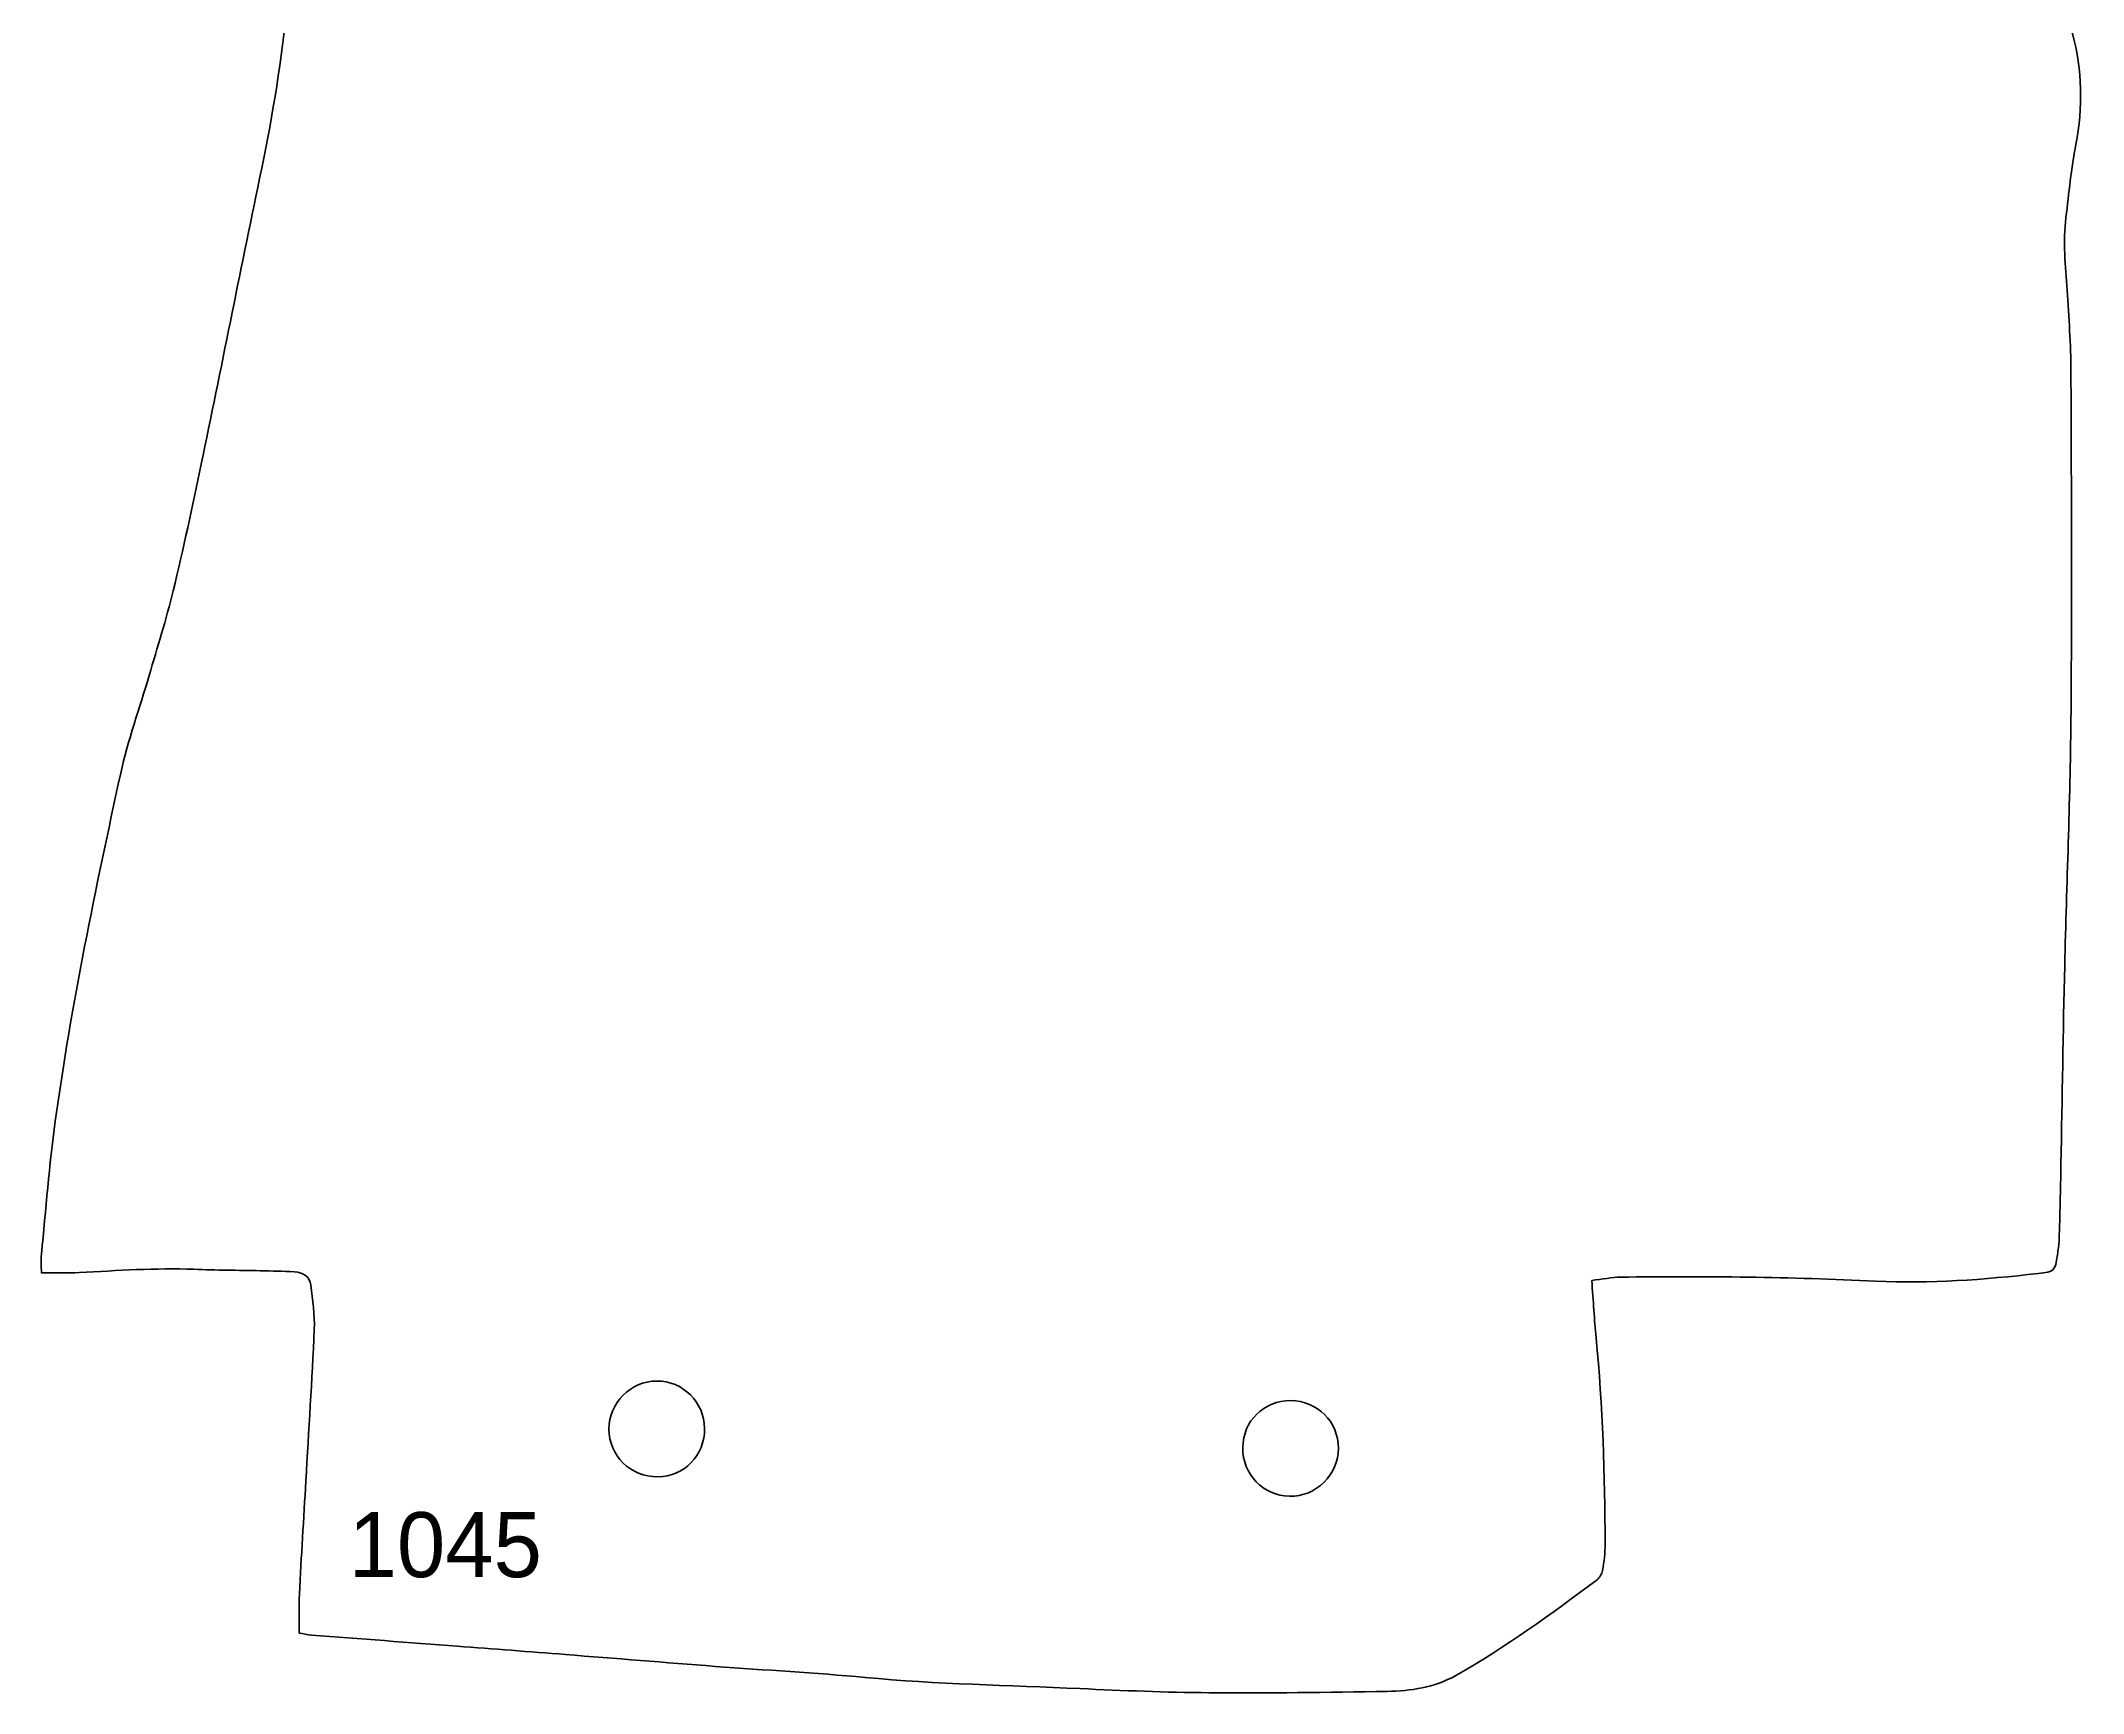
# Model space of a CAD drawing. Header units: centimetres. Extents: x 11 to 67.5, y -102.3 to -10.9.
# Drawn here: x 11 to 67.5, y -102.3 to -56.6 of the extents above; entities that cross this region are included whole.
import ezdxf

# ---------------------------------------------------------------- set-up
doc = ezdxf.new("R2010")
doc.units = ezdxf.units.CM
doc.header["$MEASUREMENT"] = 0
doc.layers.add('Слой 1', color=7, linetype='Continuous', lineweight=0)

msp = doc.modelspace()

# ---------------------------------------------------------------- linework, layer by layer
at = {"layer": 'Слой 1', "color": 18, "lineweight": 35, "true_color": 0x000000}
for points, knots in [([(53.943, -90.907), (53.987, -91.486), (54.015, -91.989), (54.064, -92.49), (54.249, -94.388), (54.305, -96.291), (54.315, -98.196), (54.316, -98.441), (54.283, -98.689), (54.243, -98.931), (54.227, -99.024), (54.164, -99.131), (54.089, -99.187), (52.828, -100.131), (51.554, -101.057), (50.18, -101.837), (49.584, -102.175), (48.934, -102.263), (48.278, -102.276), (46.633, -102.311), (44.987, -102.325), (43.342, -102.314), (42.155, -102.305), (40.968, -102.255), (39.781, -102.2), (37.797, -102.108), (35.81, -102.077), (33.83, -101.892), (32.45, -101.764), (31.064, -101.689), (29.681, -101.584), (28.298, -101.479), (26.916, -101.366), (25.534, -101.257), (24.538, -101.179), (23.541, -101.102), (22.545, -101.026), (21.197, -100.924), (19.849, -100.823), (18.502, -100.719), (18.388, -100.711), (18.276, -100.683), (18.166, -100.664), (18.166, -100.29), (18.152, -99.939), (18.169, -99.589), (18.222, -98.544), (18.287, -97.5), (18.347, -96.456), (18.427, -95.059), (18.52, -93.663), (18.58, -92.266), (18.598, -91.859), (18.533, -91.446), (18.483, -91.039), (18.455, -90.809), (18.298, -90.688), (18.035, -90.67), (17.719, -90.648), (17.401, -90.645), (17.083, -90.638), (16.472, -90.625), (15.86, -90.623), (15.249, -90.599), (14.19, -90.558), (13.134, -90.633), (12.078, -90.69), (11.741, -90.708), (11.402, -90.693), (11.027, -90.693), (11.027, -90.524), (11.012, -90.35), (11.029, -90.18), (11.151, -88.952), (11.245, -87.72), (11.413, -86.499), (11.858, -83.262), (12.527, -80.064), (13.222, -76.874), (13.422, -75.958), (13.746, -75.07), (14.01, -74.168), (14.237, -73.39), (14.484, -72.617), (14.675, -71.83), (14.957, -70.666), (15.21, -69.496), (15.453, -68.323), (15.998, -65.689), (16.519, -63.05), (17.069, -60.418), (17.384, -58.91), (17.644, -57.395), (17.808, -55.864), (17.866, -55.327), (17.962, -54.793), (18.008, -54.255), (18.089, -53.307), (18.147, -52.357), (18.21, -51.407), (18.351, -49.305), (18.335, -47.198), (18.269, -45.096), (18.198, -42.803), (18.206, -40.511), (18.211, -38.219), (18.212, -37.676), (18.152, -37.143), (18.028, -36.612), (17.738, -35.361), (17.6, -34.09), (17.532, -32.808), (17.453, -31.341), (17.363, -29.874), (17.243, -28.41), (17.025, -25.748), (17.02, -23.079), (16.937, -20.413), (16.896, -19.086), (16.778, -17.761), (16.7, -16.435), (16.658, -15.719), (16.626, -15.003), (16.592, -14.287), (16.586, -14.171), (16.591, -14.056), (16.591, -13.909), (16.917, -13.865), (17.216, -13.818), (17.516, -13.786), (19.14, -13.61), (20.763, -13.435), (22.388, -13.265), (24.375, -13.058), (26.361, -12.848), (28.349, -12.657), (29.823, -12.516), (31.299, -12.394), (32.776, -12.282), (34.791, -12.129), (36.809, -11.995), (38.825, -11.851), (39.341, -11.814), (39.856, -11.764), (40.371, -11.725), (40.53, -11.713), (40.688, -11.676), (40.803, -11.867), (40.84, -11.929), (41.015, -11.923), (41.127, -11.922), (42.62, -11.906), (44.114, -11.858), (45.606, -11.878), (46.485, -11.89), (47.375, -11.942), (48.237, -12.1), (48.993, -12.239), (49.718, -12.547), (50.452, -12.792), (50.541, -12.822), (50.622, -12.916), (50.677, -13), (50.951, -13.422), (51.07, -13.897), (51.149, -14.389), (51.298, -15.312), (51.153, -16.214), (50.999, -17.12), (50.967, -17.312), (50.983, -17.514), (50.989, -17.71), (51.017, -18.625), (51.329, -19.467), (51.733, -20.263), (52.42, -21.618), (52.844, -23.057), (53.146, -24.53), (53.252, -25.049), (53.207, -25.61), (53.159, -26.145), (53.054, -27.326), (52.949, -28.511), (52.76, -29.681), (52.484, -31.385), (52.503, -33.101), (52.439, -34.814), (52.423, -35.231), (52.532, -35.653), (52.589, -36.071), (52.64, -36.444), (52.695, -36.816), (52.754, -37.187), (52.789, -37.404), (52.775, -37.574), (52.579, -37.745), (52.277, -38.011), (52.264, -38.449), (52.485, -38.776), (52.704, -39.101), (53.116, -39.229), (53.481, -39.086), (54.01, -38.88), (54.203, -38.176), (53.795, -37.778), (53.575, -37.563), (53.59, -37.384), (53.63, -37.128), (53.763, -36.282), (53.901, -35.434), (53.976, -34.581), (54.074, -33.455), (54.266, -32.345), (54.454, -31.233), (54.858, -28.835), (55.292, -26.442), (55.665, -24.039), (56.081, -21.358), (56.439, -18.668), (56.83, -15.983), (57.06, -14.402), (57.302, -12.823), (57.541, -11.243), (57.557, -11.139), (57.585, -11.037), (57.613, -10.911), (57.703, -10.905), (57.793, -10.892), (57.884, -10.896), (59.543, -10.961), (61.183, -11.198), (62.818, -11.464), (63.692, -11.606), (64.572, -11.621), (65.452, -11.664), (65.886, -11.685), (66.321, -11.709), (66.755, -11.737), (67.14, -11.762), (67.201, -11.827), (67.099, -12.19), (66.863, -13.026), (66.604, -13.856), (66.365, -14.691), (66.065, -15.741), (65.753, -16.788), (65.491, -17.848), (65.354, -18.405), (65.336, -18.983), (65.351, -19.564), (65.385, -20.849), (65.602, -22.109), (65.792, -23.376), (65.899, -24.09), (65.897, -24.833), (65.849, -25.557), (65.756, -26.963), (65.606, -28.366), (65.461, -29.768), (65.32, -31.135), (65.154, -32.5), (65.003, -33.866), (64.874, -35.034), (64.751, -36.203), (64.625, -37.371), (64.492, -38.609), (64.351, -39.847), (64.231, -41.086), (64.199, -41.423), (64.211, -41.768), (64.236, -42.107), (64.311, -43.126), (64.379, -44.148), (64.496, -45.163), (64.579, -45.885), (64.752, -46.597), (64.857, -47.317), (65.124, -49.15), (65.66, -50.919), (66.216, -52.674), (66.607, -53.908), (66.925, -55.156), (67.252, -56.405), (67.518, -57.425), (67.546, -58.439), (67.346, -59.475), (67.217, -60.142), (67.153, -60.822), (67.07, -61.498), (66.987, -62.167), (67.056, -62.835), (67.101, -63.504), (67.152, -64.254), (67.205, -65.006), (67.208, -65.757), (67.22, -68.979), (67.237, -72.201), (67.207, -75.423), (67.187, -77.68), (67.088, -79.936), (67.036, -82.193), (66.993, -84.026), (66.967, -85.86), (66.932, -87.694), (66.919, -88.388), (66.903, -89.081), (66.883, -89.775), (66.879, -89.915), (66.853, -90.055), (66.833, -90.194), (66.764, -90.657), (66.763, -90.659), (66.299, -90.713), (64.803, -90.886), (63.308, -91), (61.798, -90.927), (59.448, -90.813), (57.096, -90.784), (54.744, -90.815), (54.491, -90.819), (54.238, -90.872), (53.943, -90.907)], [0, 0, 0, 0, 1, 1, 1, 2, 2, 2, 3, 3, 3, 4, 4, 4, 5, 5, 5, 6, 6, 6, 7, 7, 7, 8, 8, 8, 9, 9, 9, 10, 10, 10, 11, 11, 11, 12, 12, 12, 13, 13, 13, 14, 14, 14, 15, 15, 15, 16, 16, 16, 17, 17, 17, 18, 18, 18, 19, 19, 19, 20, 20, 20, 21, 21, 21, 22, 22, 22, 23, 23, 23, 24, 24, 24, 25, 25, 25, 26, 26, 26, 27, 27, 27, 28, 28, 28, 29, 29, 29, 30, 30, 30, 31, 31, 31, 32, 32, 32, 33, 33, 33, 34, 34, 34, 35, 35, 35, 36, 36, 36, 37, 37, 37, 38, 38, 38, 39, 39, 39, 40, 40, 40, 41, 41, 41, 42, 42, 42, 43, 43, 43, 44, 44, 44, 45, 45, 45, 46, 46, 46, 47, 47, 47, 48, 48, 48, 49, 49, 49, 50, 50, 50, 51, 51, 51, 52, 52, 52, 53, 53, 53, 54, 54, 54, 55, 55, 55, 56, 56, 56, 57, 57, 57, 58, 58, 58, 59, 59, 59, 60, 60, 60, 61, 61, 61, 62, 62, 62, 63, 63, 63, 64, 64, 64, 65, 65, 65, 66, 66, 66, 67, 67, 67, 68, 68, 68, 69, 69, 69, 70, 70, 70, 71, 71, 71, 72, 72, 72, 73, 73, 73, 74, 74, 74, 75, 75, 75, 76, 76, 76, 77, 77, 77, 78, 78, 78, 79, 79, 79, 80, 80, 80, 81, 81, 81, 82, 82, 82, 83, 83, 83, 84, 84, 84, 85, 85, 85, 86, 86, 86, 87, 87, 87, 88, 88, 88, 89, 89, 89, 90, 90, 90, 91, 91, 91, 92, 92, 92, 93, 93, 93, 94, 94, 94, 95, 95, 95, 96, 96, 96, 97, 97, 97, 98, 98, 98, 99, 99, 99, 100, 100, 100, 101, 101, 101, 102, 102, 102, 103, 103, 103, 104, 104, 104, 105, 105, 105, 106, 106, 106, 107, 107, 107, 107]), ([(29.385, -95.004), (29.378, -94.273), (28.785, -93.685), (28.059, -93.69), (27.338, -93.695), (26.738, -94.296), (26.736, -95.016), (26.734, -95.756), (27.338, -96.347), (28.089, -96.338), (28.828, -96.329), (29.391, -95.749), (29.385, -95.004)], [0, 0, 0, 0, 1, 1, 1, 2, 2, 2, 3, 3, 3, 4, 4, 4, 4]), ([(45.611, -94.231), (44.866, -94.227), (44.29, -94.792), (44.284, -95.533), (44.277, -96.268), (44.851, -96.866), (45.577, -96.879), (46.311, -96.893), (46.932, -96.283), (46.932, -95.549), (46.932, -94.821), (46.345, -94.235), (45.611, -94.231)], [0, 0, 0, 0, 1, 1, 1, 2, 2, 2, 3, 3, 3, 4, 4, 4, 4])]:
    msp.add_open_spline(points, degree=3, knots=knots, dxfattribs=at)

# ---------------------------------------------------------------- texts
at = {"layer": 'Слой 1', "insert": (19.532, -99.142), "char_height": 0.2, "attachment_point": 7}
msp.add_mtext('\\C5;\\c16711680;\\FCentury Gothic|b0|i0|c1;\\H1.798320;\\W1.000000;1045', dxfattribs=at)

doc.saveas('drawing.dxf')
